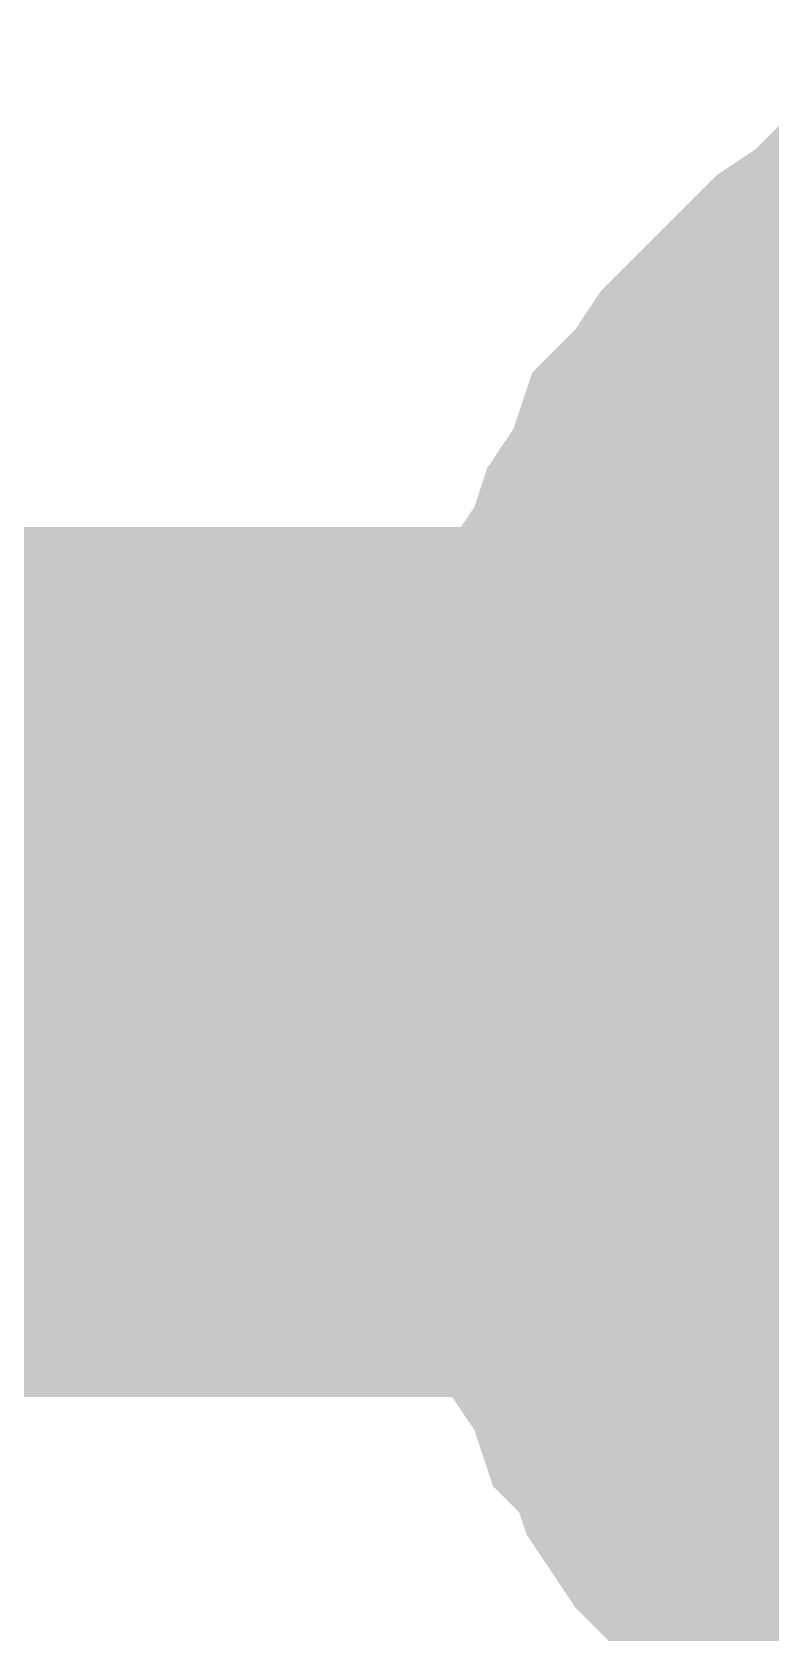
# Model space of a CAD drawing. Header units: inches. Extents: x 0 to 841, y 0 to 594.
# Drawn here: x 218.817 to 219.454, y 364.417 to 365.796 of the extents above; entities that cross this region are included whole.
import ezdxf

# ---------------------------------------------------------------- set-up
doc = ezdxf.new("R2010")
doc.units = ezdxf.units.IN
doc.layers.add('Sheet', color=255, linetype='Continuous')

msp = doc.modelspace()

# ---------------------------------------------------------------- linework, layer by layer
at = {"layer": 'Sheet'}
for points in [[(219.2556, 364.9951, 0.2997, 0.2997, 0), (219.2556, 365.0288, 0.2997, 0.2997, 0), (219.2556, 365.0737, 0.2997, 0.2997, 0), (219.2668, 365.1074, 0.2997, 0.2997, 0), (219.2668, 365.1523, 0.2997, 0.2997, 0), (219.278, 365.186, 0.2997, 0.2997, 0), (219.2893, 365.2197, 0.2997, 0.2997, 0), (219.3005, 365.2534, 0.2997, 0.2997, 0), (219.3117, 365.2871, 0.2997, 0.2997, 0), (219.3342, 365.3208, 0.2997, 0.2997, 0), (219.3454, 365.3545, 0.2997, 0.2997, 0), (219.3679, 365.3882, 0.2997, 0.2997, 0), (219.3791, 365.4218, 0.2997, 0.2997, 0), (219.4016, 365.4443, 0.2997, 0.2997, 0), (219.424, 365.478, 0.2997, 0.2997, 0), (219.4577, 365.5117, 0.2997, 0.2997, 0), (219.4802, 365.5341, 0.2997, 0.2997, 0), (219.5026, 365.5566, 0.2997, 0.2997, 0), (219.5363, 365.5791, 0.2997, 0.2997, 0), (219.5588, 365.6015, 0.2997, 0.2997, 0), (219.5924, 365.624, 0.2997, 0.2997, 0), (219.6261, 365.6464, 0.2997, 0.2997, 0)], [(219.2556, 364.9951, 0.2997, 0.2997, 0), (219.2556, 365.0288, 0.2997, 0.2997, 0), (219.2556, 365.0737, 0.2997, 0.2997, 0), (219.2668, 365.1074, 0.2997, 0.2997, 0), (219.2668, 365.1523, 0.2997, 0.2997, 0), (219.278, 365.186, 0.2997, 0.2997, 0), (219.2893, 365.2197, 0.2997, 0.2997, 0), (219.3005, 365.2534, 0.2997, 0.2997, 0), (219.3117, 365.2871, 0.2997, 0.2997, 0), (219.3342, 365.3208, 0.2997, 0.2997, 0), (219.3454, 365.3545, 0.2997, 0.2997, 0), (219.3679, 365.3882, 0.2997, 0.2997, 0), (219.3791, 365.4218, 0.2997, 0.2997, 0), (219.4016, 365.4443, 0.2997, 0.2997, 0), (219.424, 365.478, 0.2997, 0.2997, 0), (219.4577, 365.5117, 0.2997, 0.2997, 0), (219.4802, 365.5341, 0.2997, 0.2997, 0), (219.5026, 365.5566, 0.2997, 0.2997, 0), (219.5363, 365.5791, 0.2997, 0.2997, 0), (219.5588, 365.6015, 0.2997, 0.2997, 0), (219.5924, 365.624, 0.2997, 0.2997, 0), (219.6261, 365.6464, 0.2997, 0.2997, 0)], [(219.2556, 364.9951, 0.0991, 0.0991, 0), (219.2556, 365.0288, 0.0991, 0.0991, 0), (219.2556, 365.0737, 0.0991, 0.0991, 0), (219.2668, 365.1074, 0.0991, 0.0991, 0), (219.2668, 365.1523, 0.0991, 0.0991, 0), (219.278, 365.186, 0.0991, 0.0991, 0), (219.2893, 365.2197, 0.0991, 0.0991, 0), (219.3005, 365.2534, 0.0991, 0.0991, 0), (219.3117, 365.2871, 0.0991, 0.0991, 0), (219.3342, 365.3208, 0.0991, 0.0991, 0), (219.3454, 365.3545, 0.0991, 0.0991, 0), (219.3679, 365.3882, 0.0991, 0.0991, 0), (219.3791, 365.4218, 0.0991, 0.0991, 0), (219.4016, 365.4443, 0.0991, 0.0991, 0), (219.424, 365.478, 0.0991, 0.0991, 0), (219.4577, 365.5117, 0.0991, 0.0991, 0), (219.4802, 365.5341, 0.0991, 0.0991, 0), (219.5026, 365.5566, 0.0991, 0.0991, 0), (219.5363, 365.5791, 0.0991, 0.0991, 0)], [(219.2556, 364.9951, 0.0991, 0.0991, 0), (219.2556, 365.0288, 0.0991, 0.0991, 0), (219.2556, 365.0737, 0.0991, 0.0991, 0), (219.2668, 365.1074, 0.0991, 0.0991, 0), (219.2668, 365.1523, 0.0991, 0.0991, 0), (219.278, 365.186, 0.0991, 0.0991, 0), (219.2893, 365.2197, 0.0991, 0.0991, 0), (219.3005, 365.2534, 0.0991, 0.0991, 0), (219.3117, 365.2871, 0.0991, 0.0991, 0), (219.3342, 365.3208, 0.0991, 0.0991, 0), (219.3454, 365.3545, 0.0991, 0.0991, 0), (219.3679, 365.3882, 0.0991, 0.0991, 0), (219.3791, 365.4218, 0.0991, 0.0991, 0), (219.4016, 365.4443, 0.0991, 0.0991, 0), (219.424, 365.478, 0.0991, 0.0991, 0), (219.4577, 365.5117, 0.0991, 0.0991, 0), (219.4802, 365.5341, 0.0991, 0.0991, 0), (219.5026, 365.5566, 0.0991, 0.0991, 0), (219.5363, 365.5791, 0.0991, 0.0991, 0)], [(219.5138, 364.9951, 0.2997, 0.2997, 0), (219.5138, 365.0176, 0.2997, 0.2997, 0), (219.5138, 365.0513, 0.2997, 0.2997, 0), (219.5251, 365.0737, 0.2997, 0.2997, 0), (219.5251, 365.0962, 0.2997, 0.2997, 0), (219.5251, 365.1186, 0.2997, 0.2997, 0), (219.5363, 365.1411, 0.2997, 0.2997, 0), (219.5475, 365.1748, 0.2997, 0.2997, 0), (219.5588, 365.1973, 0.2997, 0.2997, 0), (219.5588, 365.2197, 0.2997, 0.2997, 0), (219.57, 365.2422, 0.2997, 0.2997, 0), (219.5812, 365.2534, 0.2997, 0.2997, 0), (219.6037, 365.2759, 0.2997, 0.2997, 0), (219.6149, 365.2983, 0.2997, 0.2997, 0)], [(219.5138, 364.9951, 0.2997, 0.2997, 0), (219.5138, 365.0176, 0.2997, 0.2997, 0), (219.5138, 365.0513, 0.2997, 0.2997, 0), (219.5251, 365.0737, 0.2997, 0.2997, 0), (219.5251, 365.0962, 0.2997, 0.2997, 0), (219.5251, 365.1186, 0.2997, 0.2997, 0), (219.5363, 365.1411, 0.2997, 0.2997, 0), (219.5475, 365.1748, 0.2997, 0.2997, 0), (219.5588, 365.1973, 0.2997, 0.2997, 0), (219.5588, 365.2197, 0.2997, 0.2997, 0), (219.57, 365.2422, 0.2997, 0.2997, 0), (219.5812, 365.2534, 0.2997, 0.2997, 0), (219.6037, 365.2759, 0.2997, 0.2997, 0), (219.6149, 365.2983, 0.2997, 0.2997, 0)], [(212.5182, 364.9951, 0.7493, 0.7493, 0), (220.0191, 364.9951, 0.7493, 0.7493, 0), (235.021, 364.9951, 0.7493, 0.7493, 0)], [(219.6261, 364.3438, 0.2997, 0.2997, 0), (219.5924, 364.355, 0.2997, 0.2997, 0), (219.5588, 364.3775, 0.2997, 0.2997, 0), (219.5363, 364.4, 0.2997, 0.2997, 0), (219.5026, 364.4336, 0.2997, 0.2997, 0), (219.4802, 364.4561, 0.2997, 0.2997, 0), (219.4577, 364.4786, 0.2997, 0.2997, 0), (219.424, 364.5123, 0.2997, 0.2997, 0), (219.4016, 364.5347, 0.2997, 0.2997, 0), (219.3791, 364.5684, 0.2997, 0.2997, 0), (219.3679, 364.6021, 0.2997, 0.2997, 0), (219.3454, 364.6245, 0.2997, 0.2997, 0), (219.3342, 364.6582, 0.2997, 0.2997, 0), (219.3117, 364.6919, 0.2997, 0.2997, 0), (219.3005, 364.7256, 0.2997, 0.2997, 0), (219.2893, 364.7705, 0.2997, 0.2997, 0), (219.278, 364.8042, 0.2997, 0.2997, 0), (219.2668, 364.8379, 0.2997, 0.2997, 0), (219.2668, 364.8828, 0.2997, 0.2997, 0), (219.2556, 364.9165, 0.2997, 0.2997, 0), (219.2556, 364.9502, 0.2997, 0.2997, 0), (219.2556, 364.9951, 0.2997, 0.2997, 0)], [(219.2556, 364.9951, 0.2997, 0.2997, 0), (219.2556, 364.9951, 0.2997, 0.2997, 0)], [(219.6261, 364.3438, 0.2997, 0.2997, 0), (219.5924, 364.355, 0.2997, 0.2997, 0), (219.5588, 364.3775, 0.2997, 0.2997, 0), (219.5363, 364.4, 0.2997, 0.2997, 0), (219.5026, 364.4336, 0.2997, 0.2997, 0), (219.4802, 364.4561, 0.2997, 0.2997, 0), (219.4577, 364.4786, 0.2997, 0.2997, 0), (219.424, 364.5123, 0.2997, 0.2997, 0), (219.4016, 364.5347, 0.2997, 0.2997, 0), (219.3791, 364.5684, 0.2997, 0.2997, 0), (219.3679, 364.6021, 0.2997, 0.2997, 0), (219.3454, 364.6245, 0.2997, 0.2997, 0), (219.3342, 364.6582, 0.2997, 0.2997, 0), (219.3117, 364.6919, 0.2997, 0.2997, 0), (219.3005, 364.7256, 0.2997, 0.2997, 0), (219.2893, 364.7705, 0.2997, 0.2997, 0), (219.278, 364.8042, 0.2997, 0.2997, 0), (219.2668, 364.8379, 0.2997, 0.2997, 0), (219.2668, 364.8828, 0.2997, 0.2997, 0), (219.2556, 364.9165, 0.2997, 0.2997, 0), (219.2556, 364.9502, 0.2997, 0.2997, 0), (219.2556, 364.9951, 0.2997, 0.2997, 0)], [(219.2556, 364.9951, 0.2997, 0.2997, 0), (219.2556, 364.9951, 0.2997, 0.2997, 0)], [(219.6149, 364.6919, 0.2997, 0.2997, 0), (219.6037, 364.7144, 0.2997, 0.2997, 0), (219.5812, 364.7368, 0.2997, 0.2997, 0), (219.57, 364.7481, 0.2997, 0.2997, 0), (219.5588, 364.7705, 0.2997, 0.2997, 0), (219.5588, 364.793, 0.2997, 0.2997, 0), (219.5475, 364.8154, 0.2997, 0.2997, 0), (219.5363, 364.8491, 0.2997, 0.2997, 0), (219.5251, 364.8716, 0.2997, 0.2997, 0), (219.5251, 364.8941, 0.2997, 0.2997, 0), (219.5251, 364.9165, 0.2997, 0.2997, 0), (219.5138, 364.939, 0.2997, 0.2997, 0), (219.5138, 364.9727, 0.2997, 0.2997, 0), (219.5138, 364.9951, 0.2997, 0.2997, 0)], [(219.5138, 364.9951, 0.2997, 0.2997, 0), (219.5138, 364.9951, 0.2997, 0.2997, 0)], [(219.6149, 364.6919, 0.2997, 0.2997, 0), (219.6037, 364.7144, 0.2997, 0.2997, 0), (219.5812, 364.7368, 0.2997, 0.2997, 0), (219.57, 364.7481, 0.2997, 0.2997, 0), (219.5588, 364.7705, 0.2997, 0.2997, 0), (219.5588, 364.793, 0.2997, 0.2997, 0), (219.5475, 364.8154, 0.2997, 0.2997, 0), (219.5363, 364.8491, 0.2997, 0.2997, 0), (219.5251, 364.8716, 0.2997, 0.2997, 0), (219.5251, 364.8941, 0.2997, 0.2997, 0), (219.5251, 364.9165, 0.2997, 0.2997, 0), (219.5138, 364.939, 0.2997, 0.2997, 0), (219.5138, 364.9727, 0.2997, 0.2997, 0), (219.5138, 364.9951, 0.2997, 0.2997, 0)], [(219.5138, 364.9951, 0.2997, 0.2997, 0), (219.5138, 364.9951, 0.2997, 0.2997, 0)], [(219.5924, 364.355, 0.0991, 0.0991, 0), (219.5588, 364.3775, 0.0991, 0.0991, 0), (219.5363, 364.4, 0.0991, 0.0991, 0), (219.5026, 364.4336, 0.0991, 0.0991, 0), (219.4802, 364.4561, 0.0991, 0.0991, 0), (219.4577, 364.4786, 0.0991, 0.0991, 0), (219.424, 364.5123, 0.0991, 0.0991, 0), (219.4016, 364.5347, 0.0991, 0.0991, 0), (219.3791, 364.5684, 0.0991, 0.0991, 0), (219.3679, 364.6021, 0.0991, 0.0991, 0), (219.3454, 364.6245, 0.0991, 0.0991, 0), (219.3342, 364.6582, 0.0991, 0.0991, 0), (219.3117, 364.6919, 0.0991, 0.0991, 0), (219.3005, 364.7256, 0.0991, 0.0991, 0), (219.2893, 364.7705, 0.0991, 0.0991, 0), (219.278, 364.8042, 0.0991, 0.0991, 0), (219.2668, 364.8379, 0.0991, 0.0991, 0), (219.2668, 364.8828, 0.0991, 0.0991, 0), (219.2556, 364.9165, 0.0991, 0.0991, 0), (219.2556, 364.9502, 0.0991, 0.0991, 0), (219.2556, 364.9951, 0.0991, 0.0991, 0)], [(219.2556, 364.9951, 0.0991, 0.0991, 0), (219.2556, 364.9951, 0.0991, 0.0991, 0)], [(219.5924, 364.355, 0.0991, 0.0991, 0), (219.5588, 364.3775, 0.0991, 0.0991, 0), (219.5363, 364.4, 0.0991, 0.0991, 0), (219.5026, 364.4336, 0.0991, 0.0991, 0), (219.4802, 364.4561, 0.0991, 0.0991, 0), (219.4577, 364.4786, 0.0991, 0.0991, 0), (219.424, 364.5123, 0.0991, 0.0991, 0), (219.4016, 364.5347, 0.0991, 0.0991, 0), (219.3791, 364.5684, 0.0991, 0.0991, 0), (219.3679, 364.6021, 0.0991, 0.0991, 0), (219.3454, 364.6245, 0.0991, 0.0991, 0), (219.3342, 364.6582, 0.0991, 0.0991, 0), (219.3117, 364.6919, 0.0991, 0.0991, 0), (219.3005, 364.7256, 0.0991, 0.0991, 0), (219.2893, 364.7705, 0.0991, 0.0991, 0), (219.278, 364.8042, 0.0991, 0.0991, 0), (219.2668, 364.8379, 0.0991, 0.0991, 0), (219.2668, 364.8828, 0.0991, 0.0991, 0), (219.2556, 364.9165, 0.0991, 0.0991, 0), (219.2556, 364.9502, 0.0991, 0.0991, 0), (219.2556, 364.9951, 0.0991, 0.0991, 0)], [(219.2556, 364.9951, 0.0991, 0.0991, 0), (219.2556, 364.9951, 0.0991, 0.0991, 0)]]:
    msp.add_lwpolyline(points, format="xyseb", dxfattribs=at)

doc.saveas('drawing.dxf')
